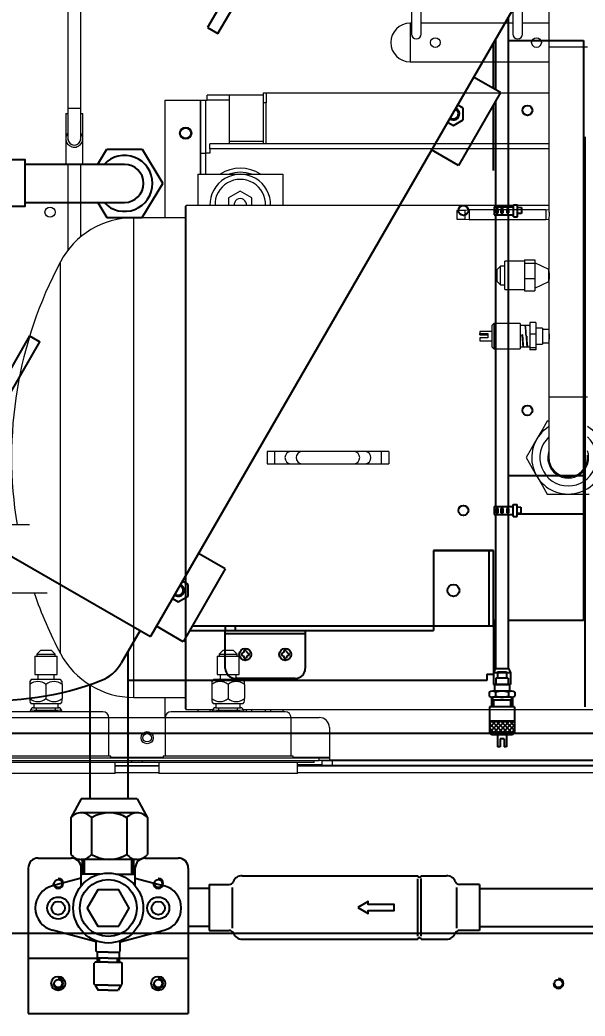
# Model space of a CAD drawing. Header units: millimetres. Extents: x 0 to 31017, y 0 to 21335.
# Drawn here: x 27173.88 to 27202.13, y 3352.43 to 3402.24 of the extents above; entities that cross this region are included whole.
import ezdxf
from ezdxf import colors
from ezdxf.entities.mleader import LeaderData, LeaderLine
from ezdxf.enums import TextEntityAlignment as Align
from ezdxf.math import Vec2, Vec3

# ---------------------------------------------------------------- set-up
doc = ezdxf.new("R2010")
doc.units = ezdxf.units.MM
doc.layers.add('DIM', color=2, linetype='Continuous')
doc.styles.get("Standard").update_dxf_attribs({"font": 'arial.ttf'})

# ---------------------------------------------------------------- blocks, each defined once
blk = doc.blocks.new('3F機組圖灰底')
at = {"layer": 'DIM'}
h = blk.add_hatch(dxfattribs=at)
h.set_pattern_fill('ANSI37', color=8, scale=0.05, angle=-90, style=0)
h.set_pattern_definition([(315, (106774.99137, -45593.9639), (0.1122532, 0.1122532), []), (45, (106774.99137, -45593.9639), (-0.1122532, 0.1122532), [])])
h.paths.add_polyline_path([(106786.206, -45606.156), (106786.206, -45606.726), (106786.836, -45606.726), (106786.836, -45606.156)])
h.paths.add_polyline_path([(106785.576, -45606.156), (106785.576, -45606.726), (106786.206, -45606.726), (106786.206, -45606.156)])
at = {"color": 8, "linetype": 'Continuous', "lineweight": 15}
for p, q in [((106764.507, -45563.57), (106764.507, -45575.51)), ((106765.149, -45575.51), (106765.149, -45563.57)), ((106788.552, -45569.398), (106788.552, -45572.434)), ((106781.686, -45570.279), (106781.686, -45571.796)), ((106782.168, -45571.796), (106782.168, -45570.279)), ((106786.745, -45570.279), (106786.745, -45571.796)), ((106787.227, -45571.796), (106787.227, -45570.279)), ((106781.686, -45571.257), (106781.609, -45571.257)), ((106781.609, -45571.257), (106781.609, -45573.185)), ((106786.745, -45571.257), (106782.168, -45571.257)), ((106788.552, -45571.257), (106787.227, -45571.257)), ((106788.552, -45572.434), (106788.552, -45580.61)), ((106788.552, -45572.434), (106790.48, -45572.434)), ((106781.609, -45573.185), (106788.552, -45573.185)), ((106771.465, -45575.105), (106771.465, -45574.852)), ((106772.568, -45574.852), (106771.465, -45574.852)), ((106774.288, -45574.852), (106772.568, -45574.852)), ((106772.568, -45574.852), (106772.568, -45577.172)), ((106774.288, -45574.731), (106774.41, -45574.731)), ((106774.288, -45575.236), (106774.288, -45574.731)), ((106774.41, -45574.731), (106774.41, -45575.236)), ((106774.41, -45574.731), (106788.552, -45574.731)), ((106769.361, -45580.983), (106769.361, -45575.105)), ((106769.361, -45575.105), (106771.131, -45575.105)), ((106771.131, -45575.105), (106771.152, -45575.105)), ((106771.131, -45578.808), (106771.131, -45575.105)), ((106771.152, -45577.746), (106771.152, -45575.105)), ((106771.152, -45575.105), (106771.405, -45575.105)), ((106771.404, -45577.746), (106771.405, -45575.105)), ((106771.405, -45575.105), (106771.465, -45575.105)), ((106772.568, -45575.105), (106771.465, -45575.105)), ((106774.288, -45577.29), (106774.288, -45575.236)), ((106774.41, -45575.236), (106774.288, -45575.236)), ((106774.41, -45577.29), (106774.41, -45575.236)), ((106764.401, -45575.763), (106764.401, -45577.027)), ((106764.401, -45575.763), (106764.507, -45575.763)), ((106764.507, -45575.51), (106764.507, -45577.027)), ((106764.507, -45575.51), (106765.149, -45575.51)), ((106765.149, -45577.027), (106765.149, -45575.51)), ((106765.149, -45575.763), (106765.254, -45575.763)), ((106765.254, -45577.027), (106765.254, -45575.763)), ((106764.401, -45577.027), (106764.401, -45578.292)), ((106765.254, -45578.292), (106765.254, -45577.027)), ((106788.552, -45577.29), (106771.607, -45577.29)), ((106771.607, -45577.543), (106771.607, -45577.29)), ((106772.568, -45577.172), (106772.568, -45577.29)), ((106774.288, -45577.172), (106772.568, -45577.172)), ((106771.152, -45578.808), (106771.152, -45577.746)), ((106771.152, -45577.746), (106771.404, -45577.746)), ((106771.607, -45577.746), (106771.404, -45577.746)), ((106771.404, -45578.808), (106771.404, -45577.746)), ((106771.607, -45577.543), (106771.607, -45577.746)), ((106788.552, -45577.543), (106771.607, -45577.543)), ((106764.401, -45578.292), (106765.254, -45578.292)), ((106764.507, -45578.292), (106764.507, -45582.604)), ((106765.149, -45581.937), (106765.149, -45578.292)), ((106771, -45578.808), (106771, -45580.376)), ((106771, -45578.808), (106775.249, -45578.808)), ((106775.249, -45578.808), (106775.249, -45580.376)), ((106773.125, -45579.654), (106772.543, -45579.99)), ((106773.706, -45579.99), (106773.125, -45579.654)), ((106788.552, -45580.376), (106770.423, -45580.376)), ((106770.423, -45605.57), (106770.423, -45580.376)), ((106772.543, -45579.99), (106772.543, -45580.376)), ((106773.706, -45580.376), (106773.706, -45579.99)), ((106770.393, -45605.54), (106770.393, -45580.407)), ((106784.356, -45580.617), (106783.951, -45580.617)), ((106783.951, -45580.617), (106783.951, -45581.047)), ((106784.558, -45580.591), (106784.356, -45580.617)), ((106784.356, -45580.617), (106784.356, -45581.047)), ((106788.403, -45580.591), (106784.558, -45580.591)), ((106784.558, -45580.591), (106784.558, -45581.072)), ((106788.552, -45580.61), (106788.403, -45580.591)), ((106788.403, -45580.591), (106788.403, -45581.072)), ((106770.393, -45580.983), (106767.796, -45580.983)), ((106767.796, -45604.963), (106767.796, -45580.983)), ((106783.951, -45581.047), (106784.356, -45581.047)), ((106784.356, -45581.047), (106784.558, -45581.072)), ((106784.558, -45581.072), (106788.403, -45581.072)), ((106788.403, -45581.072), (106788.552, -45581.053)), ((106788.552, -45581.053), (106788.552, -45583.564)), ((106764.133, -45602.763), (106764.133, -45583.183)), ((106787.338, -45583.159), (106786.346, -45583.159)), ((106786.346, -45584.575), (106786.346, -45583.159)), ((106787.338, -45583.093), (106787.844, -45583.093)), ((106787.338, -45583.093), (106787.338, -45583.246)), ((106787.338, -45583.246), (106787.844, -45583.246)), ((106787.338, -45583.246), (106787.338, -45584.02)), ((106787.844, -45583.093), (106787.844, -45583.246)), ((106788.552, -45583.564), (106787.844, -45583.235)), ((106787.844, -45583.246), (106787.844, -45584.02)), ((106786.134, -45583.402), (106785.972, -45583.564)), ((106785.972, -45584.171), (106785.972, -45583.564)), ((106786.346, -45583.402), (106786.134, -45583.402)), ((106786.134, -45584.333), (106786.134, -45583.402)), ((106788.552, -45584.171), (106788.552, -45583.564)), ((106785.972, -45584.171), (106786.134, -45584.333)), ((106786.134, -45584.333), (106786.346, -45584.333)), ((106787.338, -45584.02), (106787.844, -45584.02)), ((106787.338, -45584.02), (106787.338, -45584.641)), ((106787.844, -45584.02), (106787.844, -45584.641)), ((106787.844, -45584.499), (106788.552, -45584.171)), ((106788.552, -45584.171), (106788.552, -45586.572)), ((106786.346, -45584.575), (106787.338, -45584.575)), ((106787.338, -45584.641), (106787.844, -45584.641)), ((106785.8, -45586.265), (106785.699, -45586.366)), ((106785.699, -45586.366), (106785.699, -45586.834)), ((106787.115, -45586.265), (106785.8, -45586.265)), ((106785.8, -45586.265), (106785.8, -45586.821)), ((106787.115, -45586.265), (106787.115, -45586.821)), ((106787.358, -45586.371), (106787.115, -45586.371)), ((106787.56, -45586.371), (106787.388, -45586.371)), ((106787.566, -45586.371), (106787.566, -45586.38)), ((106787.596, -45586.376), (106787.566, -45586.371)), ((106787.905, -45586.218), (106787.601, -45586.218)), ((106787.601, -45586.218), (106787.601, -45586.807)), ((106787.905, -45586.218), (106787.905, -45586.807)), ((106785.699, -45586.675), (106785.092, -45586.675)), ((106785.092, -45586.675), (106785.092, -45586.776)), ((106785.092, -45586.776), (106785.496, -45586.776)), ((106785.092, -45586.795), (106785.092, -45586.776)), ((106785.496, -45586.795), (106785.092, -45586.795)), ((106785.092, -45586.795), (106785.092, -45586.81)), ((106785.092, -45586.81), (106785.496, -45586.81)), ((106785.092, -45586.828), (106785.092, -45586.81)), ((106785.092, -45586.828), (106785.496, -45586.828)), ((106785.496, -45586.776), (106785.496, -45586.977)), ((106785.699, -45586.834), (106785.699, -45587.439)), ((106785.8, -45586.821), (106785.8, -45587.54)), ((106787.115, -45586.821), (106787.115, -45587.54)), ((106787.232, -45586.833), (106787.202, -45586.834)), ((106787.202, -45586.834), (106787.202, -45586.835)), ((106787.232, -45586.833), (106787.232, -45586.833)), ((106787.905, -45586.807), (106787.601, -45586.807)), ((106787.601, -45586.807), (106787.601, -45587.492)), ((106788.238, -45586.501), (106787.905, -45586.501)), ((106787.905, -45586.807), (106787.905, -45587.492)), ((106788.238, -45586.501), (106788.238, -45586.851)), ((106788.552, -45586.572), (106788.238, -45586.572)), ((106788.238, -45586.851), (106788.238, -45587.304)), ((106788.552, -45586.572), (106788.552, -45586.86)), ((106788.552, -45586.86), (106788.552, -45587.233)), ((106785.092, -45586.977), (106785.092, -45587.13)), ((106785.496, -45586.977), (106785.092, -45586.977)), ((106785.092, -45587.13), (106785.699, -45587.13)), ((106787.905, -45587.304), (106788.238, -45587.304)), ((106788.238, -45587.233), (106788.552, -45587.233)), ((106788.552, -45587.233), (106788.552, -45589.938)), ((106785.699, -45587.439), (106785.8, -45587.54)), ((106785.8, -45587.54), (106787.115, -45587.54)), ((106787.115, -45587.434), (106787.256, -45587.434)), ((106787.287, -45587.434), (106787.459, -45587.434)), ((106787.489, -45587.434), (106787.601, -45587.434)), ((106787.905, -45587.492), (106787.601, -45587.492)), ((106787.601, -45587.492), (106787.601, -45587.587)), ((106787.905, -45587.587), (106787.601, -45587.587)), ((106787.905, -45587.492), (106787.905, -45587.587)), ((106788.552, -45589.938), (106788.552, -45592.973)), ((106788.552, -45589.938), (106790.48, -45589.938)), ((106788.552, -45591.151), (106788.464, -45591.151)), ((106774.842, -45592.67), (106774.47, -45592.67)), ((106774.47, -45592.67), (106774.47, -45593.277)), ((106775.631, -45592.67), (106774.842, -45592.67)), ((106774.842, -45592.67), (106774.842, -45593.277)), ((106776.191, -45592.67), (106775.631, -45592.67)), ((106778.82, -45592.67), (106776.191, -45592.67)), ((106779.381, -45592.67), (106778.82, -45592.67)), ((106780.169, -45592.67), (106779.381, -45592.67)), ((106780.541, -45592.67), (106780.169, -45592.67)), ((106780.169, -45592.67), (106780.169, -45593.277)), ((106780.541, -45592.67), (106780.541, -45593.277)), ((106774.47, -45593.277), (106774.842, -45593.277)), ((106774.842, -45593.277), (106775.631, -45593.277)), ((106775.631, -45593.277), (106776.191, -45593.277)), ((106776.191, -45593.277), (106778.82, -45593.277)), ((106778.82, -45593.277), (106779.381, -45593.277)), ((106779.381, -45593.277), (106780.169, -45593.277)), ((106780.169, -45593.277), (106780.541, -45593.277)), ((106788.464, -45594.796), (106790.568, -45594.796)), ((106762.596, -45596.338), (106761.388, -45596.338)), ((106761.388, -45599.727), (106763.476, -45599.727)), ((106763.158, -45602.596), (106762.956, -45602.798)), ((106762.956, -45602.798), (106762.956, -45602.899)), ((106762.956, -45602.798), (106763.411, -45602.798)), ((106763.158, -45602.596), (106763.411, -45602.596)), ((106763.411, -45602.596), (106763.664, -45602.596)), ((106763.411, -45602.798), (106763.867, -45602.798)), ((106763.867, -45602.798), (106763.664, -45602.596)), ((106763.867, -45602.899), (106763.867, -45602.798)), ((106772.265, -45602.596), (106772.062, -45602.798)), ((106772.062, -45602.798), (106772.062, -45602.899)), ((106772.062, -45602.798), (106772.518, -45602.798)), ((106772.265, -45602.596), (106772.518, -45602.596)), ((106772.518, -45602.596), (106772.77, -45602.596)), ((106772.518, -45602.798), (106772.973, -45602.798)), ((106772.973, -45602.798), (106772.77, -45602.596)), ((106772.973, -45602.899), (106772.973, -45602.798)), ((106762.855, -45602.899), (106762.855, -45603.81)), ((106762.855, -45602.899), (106763.411, -45602.899)), ((106763.411, -45602.899), (106763.968, -45602.899)), ((106763.968, -45603.81), (106763.968, -45602.899)), ((106771.961, -45602.899), (106771.961, -45603.81)), ((106771.961, -45602.899), (106772.518, -45602.899)), ((106772.518, -45602.899), (106773.074, -45602.899)), ((106773.074, -45603.81), (106773.074, -45602.899)), ((106762.679, -45604.063), (106762.602, -45604.159)), ((106762.602, -45604.167), (106762.602, -45604.316)), ((106764.144, -45604.063), (106762.679, -45604.063)), ((106762.855, -45603.81), (106763.411, -45603.81)), ((106763.007, -45603.81), (106763.007, -45604.063)), ((106763.411, -45603.81), (106763.968, -45603.81)), ((106763.816, -45604.063), (106763.816, -45603.81)), ((106764.221, -45604.159), (106764.144, -45604.063)), ((106764.221, -45604.316), (106764.221, -45604.167)), ((106771.785, -45604.063), (106771.708, -45604.159)), ((106771.708, -45604.167), (106771.708, -45604.316)), ((106773.25, -45604.063), (106771.785, -45604.063)), ((106771.961, -45603.81), (106772.518, -45603.81)), ((106772.113, -45603.81), (106772.113, -45604.063)), ((106772.518, -45603.81), (106773.074, -45603.81)), ((106772.922, -45604.063), (106772.922, -45603.81)), ((106773.327, -45604.159), (106773.25, -45604.063)), ((106773.327, -45604.316), (106773.327, -45604.167)), ((106762.602, -45604.316), (106762.602, -45605.024)), ((106763.411, -45604.316), (106763.411, -45605.024)), ((106764.221, -45604.316), (106764.221, -45605.024)), ((106771.708, -45604.316), (106771.708, -45605.024)), ((106772.518, -45604.316), (106772.518, -45605.024)), ((106773.327, -45604.316), (106773.327, -45605.024)), ((106762.602, -45605.024), (106762.602, -45605.172)), ((106762.602, -45605.18), (106762.679, -45605.277)), ((106764.144, -45605.277), (106762.679, -45605.277)), ((106762.804, -45605.277), (106762.804, -45605.479)), ((106764.018, -45605.479), (106764.018, -45605.277)), ((106764.144, -45605.277), (106764.221, -45605.18)), ((106764.221, -45605.172), (106764.221, -45605.024)), ((106767.796, -45604.963), (106770.393, -45604.963)), ((106769.361, -45605.965), (106769.361, -45604.963)), ((106771.708, -45605.024), (106771.708, -45605.172)), ((106771.708, -45605.18), (106771.785, -45605.277)), ((106773.25, -45605.277), (106771.785, -45605.277)), ((106771.91, -45605.277), (106771.91, -45605.479)), ((106773.125, -45605.479), (106773.125, -45605.277)), ((106773.25, -45605.277), (106773.327, -45605.18)), ((106773.327, -45605.172), (106773.327, -45605.024)), ((106766.254, -45605.682), (106760.568, -45605.682)), ((106762.629, -45605.682), (106762.637, -45605.614)), ((106762.788, -45605.479), (106762.938, -45605.479)), ((106762.938, -45605.614), (106762.93, -45605.682)), ((106762.938, -45605.479), (106763.884, -45605.479)), ((106762.938, -45605.614), (106762.938, -45605.479)), ((106763.884, -45605.614), (106762.938, -45605.614)), ((106763.884, -45605.479), (106764.035, -45605.479)), ((106763.884, -45605.614), (106763.884, -45605.479)), ((106763.892, -45605.682), (106763.884, -45605.614)), ((106764.186, -45605.614), (106764.194, -45605.682)), ((106775.361, -45605.682), (106769.674, -45605.682)), ((106770.423, -45605.57), (106771.755, -45605.57)), ((106771, -45605.57), (106771, -45605.682)), ((106771.735, -45605.682), (106771.743, -45605.614)), ((106771.894, -45605.479), (106772.045, -45605.479)), ((106772.045, -45605.614), (106772.037, -45605.682)), ((106772.045, -45605.479), (106772.99, -45605.479)), ((106772.045, -45605.614), (106772.045, -45605.479)), ((106772.99, -45605.614), (106772.045, -45605.614)), ((106772.99, -45605.479), (106773.141, -45605.479)), ((106772.99, -45605.614), (106772.99, -45605.479)), ((106772.998, -45605.682), (106772.99, -45605.614)), ((106773.28, -45605.57), (106808.609, -45605.57)), ((106773.292, -45605.614), (106773.3, -45605.682)), ((106773.706, -45605.682), (106773.706, -45605.57)), ((106775.249, -45605.57), (106775.249, -45605.682)), ((106766.558, -45605.985), (106760.265, -45605.985)), ((106766.557, -45605.965), (106769.371, -45605.965)), ((106766.558, -45607.908), (106766.558, -45605.985)), ((106769.371, -45605.985), (106769.371, -45607.908)), ((106775.664, -45605.985), (106769.371, -45605.985)), ((106775.664, -45605.965), (106777.071, -45605.965)), ((106775.664, -45607.908), (106775.664, -45605.985)), ((106777.577, -45606.471), (106777.577, -45607.968)), ((106758.494, -45607.989), (106777.071, -45607.989)), ((106758.494, -45608.11), (106777.071, -45608.11)), ((106767.711, -45608.211), (106759.111, -45608.211)), ((106766.659, -45607.908), (106760.163, -45607.908)), ((106766.659, -45607.989), (106766.659, -45607.908)), ((106769.27, -45607.968), (106766.659, -45607.968)), ((106766.877, -45608.768), (106766.877, -45608.211)), ((106769.052, -45608.221), (106766.877, -45608.221)), ((106767.711, -45608.211), (106767.711, -45608.11)), ((106768.217, -45608.11), (106768.217, -45608.211)), ((106776.818, -45608.211), (106768.217, -45608.211)), ((106769.052, -45608.211), (106769.052, -45608.768)), ((106769.27, -45607.908), (106769.27, -45607.989)), ((106775.765, -45607.908), (106769.27, -45607.908)), ((106775.765, -45607.989), (106775.765, -45607.908)), ((106777.577, -45607.968), (106775.765, -45607.968)), ((106775.983, -45608.768), (106775.983, -45608.211)), ((106776.818, -45608.211), (106776.818, -45608.11)), ((106777.071, -45607.989), (106777.577, -45607.989)), ((106777.071, -45608.11), (106777.071, -45607.989)), ((106777.577, -45608.11), (106777.071, -45608.11)), ((106777.222, -45608.12), (106777.222, -45608.11)), ((106777.222, -45608.353), (106777.222, -45608.12)), ((106777.222, -45608.12), (106777.728, -45608.12)), ((106777.577, -45607.989), (106777.577, -45607.968)), ((106777.577, -45607.989), (106777.577, -45608.11)), ((106796.851, -45608.1), (106777.577, -45608.1)), ((106777.728, -45608.12), (106796.345, -45608.12)), ((106777.728, -45608.353), (106777.728, -45608.12)), ((106766.877, -45608.768), (106759.946, -45608.768)), ((106769.052, -45608.383), (106766.877, -45608.383)), ((106769.052, -45608.403), (106766.877, -45608.403)), ((106769.052, -45608.727), (106766.877, -45608.727)), ((106775.983, -45608.768), (106769.052, -45608.768)), ((106775.983, -45608.322), (106777.222, -45608.322)), ((106902.393, -45608.383), (106775.983, -45608.383)), ((106902.393, -45608.403), (106775.983, -45608.403)), ((106902.393, -45608.727), (106775.983, -45608.727)), ((106777.222, -45608.353), (106777.728, -45608.353)), ((106777.728, -45608.353), (106796.345, -45608.353))]:
    blk.add_line(p, q, dxfattribs=at)
at = {"color": 8}
for points in [[(106699.375, -45554.263), (106939.375, -45554.263), (106939.375, -45616.763), (106699.375, -45616.763)], [(106709.375, -45564.263), (106929.375, -45564.263), (106929.375, -45606.763), (106709.375, -45606.763)]]:
    blk.add_lwpolyline(points, close=True, dxfattribs=at)
at = {"color": 8, "linetype": 'Continuous', "lineweight": 15, "flags": 128}
for points in [[(106788.552, -45581.049), (106788.555, -45581.037), (106788.561, -45581.003), (106788.57, -45580.949), (106788.576, -45580.882), (106788.577, -45580.809), (106788.573, -45580.74), (106788.565, -45580.681), (106788.557, -45580.638), (106788.552, -45580.616), (106788.553, -45580.617)], [(106788.552, -45584.13), (106788.556, -45584.116), (106788.566, -45584.075), (106788.578, -45584.011), (106788.587, -45583.929), (106788.588, -45583.841), (106788.582, -45583.759), (106788.571, -45583.688), (106788.56, -45583.634), (106788.553, -45583.607), (106788.553, -45583.608)], [(106787.388, -45586.367), (106787.373, -45586.364), (106787.358, -45586.361)], [(106787.588, -45586.368), (106787.573, -45586.365), (106787.558, -45586.362)], [(106787.208, -45586.944), (106787.207, -45586.916), (106787.202, -45586.835)], [(106788.552, -45587.145), (106788.555, -45587.132), (106788.564, -45587.094), (106788.574, -45587.035), (106788.581, -45586.959), (106788.583, -45586.878), (106788.578, -45586.802), (106788.568, -45586.736), (106788.559, -45586.687), (106788.553, -45586.662), (106788.553, -45586.663)], [(106787.236, -45586.902), (106787.238, -45586.928), (106787.239, -45586.951)], [(106787.257, -45587.444), (106787.272, -45587.441), (106787.287, -45587.438)], [(106787.459, -45587.444), (106787.474, -45587.441), (106787.489, -45587.438)], [(106788.464, -45591.151), (106788.244, -45591.531), (106788.003, -45591.948), (106787.835, -45592.24), (106787.664, -45592.536), (106787.411, -45592.973)], [(106787.411, -45592.973), (106787.631, -45593.353), (106787.871, -45593.77), (106788.04, -45594.062), (106788.211, -45594.358), (106788.464, -45594.796)]]:
    blk.add_lwpolyline(points, dxfattribs=at)
at = {"color": 8, "linetype": 'Continuous', "lineweight": 15}
for centre, radius in [((106782.871, -45572.221), 0.243), ((106787.93, -45572.221), 0.243), ((106770.393, -45576.754), 0.304), ((106770.393, -45576.754), 0.253), ((106763.614, -45580.7), 0.253), ((106768.47, -45606.977), 0.304), ((106768.47, -45606.977), 0.212)]:
    blk.add_circle(centre, radius, dxfattribs=at)
for centre, radius, start, end in [((106781.609, -45572.221), 0.964, 90, 270), ((106781.927, -45571.796), 0.241, 180, 0), ((106786.986, -45571.796), 0.241, 180, 0), ((106764.828, -45577.027), 0.426, 180, 41.1262), ((106764.828, -45577.027), 0.426, 138.8738, 180), ((106764.828, -45577.027), 0.325, 170.9525, 9.0475), ((106764.828, -45577.027), 0.321, 180, 0), ((106773.125, -45580.326), 1.518, 358.0898, 181.9102), ((106773.125, -45580.326), 1.821, 56.4427, 123.5573), ((106773.125, -45580.326), 1.619, 69.6359, 110.1055), ((106773.125, -45580.326), 1.265, 357.7076, 182.2924), ((106770.423, -45580.407), 0.0304, 90, 180), ((106773.125, -45580.326), 0.304, 350.4059, 189.5941), ((106767.796, -45585.132), 4.148, 90, 151.9854), ((106782.534, -45592.973), 20.843, 151.9854, 189.2886), ((106784.438, -45586.919), 2.971, 0.3102, 10.5993), ((106787.608, -45587.305), 0.346, 177.328, 201.7782), ((106790.686, -45586.86), 3.247, 180.7262, 190.158), ((106789.516, -45592.973), 1.823, 121.9227, 270), ((106789.516, -45592.973), 1.823, 270, 58.0773), ((106789.516, -45592.973), 1.417, 132.8716, 270), ((106789.516, -45592.973), 1.417, 270, 47.1284), ((106775.664, -45592.973), 0.305, 96.2341, 263.7659), ((106776.224, -45592.973), 0.305, 96.2337, 263.7663), ((106778.787, -45592.973), 0.305, 276.2337, 83.7663), ((106779.348, -45592.973), 0.305, 276.2344, 83.7656), ((106789.516, -45592.973), 1.022, 160.5736, 19.4264), ((106789.516, -45592.973), 0.971, 172.8334, 7.1666), ((106789.516, -45592.973), 0.964, 180, 0), ((106782.534, -45592.973), 20.843, 198.9068, 208.0146), ((106767.796, -45600.815), 4.148, 208.0146, 270), ((106763.007, -45604.806), 0.636, 50.4553, 129.5447), ((106763.816, -45604.806), 0.636, 50.4555, 129.5445), ((106772.113, -45604.806), 0.636, 50.4555, 129.5445), ((106772.922, -45604.806), 0.636, 50.4551, 129.5449), ((106763.007, -45604.534), 0.636, 230.4551, 309.5449), ((106763.816, -45604.534), 0.636, 230.4556, 309.5444), ((106772.113, -45604.534), 0.636, 230.4556, 309.5444), ((106772.922, -45604.534), 0.636, 230.4554, 309.5446), ((106762.788, -45605.631), 0.152, 90, 173.3818), ((106764.035, -45605.631), 0.152, 6.6182, 90), ((106766.254, -45605.985), 0.304, 0, 90), ((106769.674, -45605.985), 0.304, 90, 180), ((106770.423, -45605.54), 0.0304, 180, 270), ((106773.125, -45605.621), 1.518, 178.0898, 182.2924), ((106771.894, -45605.631), 0.152, 90, 173.3818), ((106773.141, -45605.631), 0.152, 6.6182, 90), ((106773.125, -45605.621), 0.304, 348.463, 9.5941), ((106773.125, -45605.621), 1.265, 357.2487, 2.2924), ((106773.125, -45605.621), 1.518, 357.7076, 1.9102), ((106775.361, -45605.985), 0.304, 0, 90), ((106777.071, -45606.471), 0.506, 0, 90)]:
    blk.add_arc(centre, radius, start, end, dxfattribs=at)
for centre, major_axis, ratio, start_param, end_param in [((106787.581, -45586.903), (8.761, 0.098), 0.059598, 1.568345, 1.571803), ((106762.94, -45605.631), (0.304, -0.017), 0.057055, 1.580759, 3.138272), ((106763.882, -45605.631), (0.304, 0.017), 0.057055, 0.003321, 1.560834), ((106772.047, -45605.631), (0.304, -0.017), 0.057055, 1.580759, 3.138272), ((106772.988, -45605.631), (0.304, 0.017), 0.057055, 0.003321, 1.560834)]:
    blk.add_ellipse(centre, major_axis=major_axis, ratio=ratio, start_param=start_param, end_param=end_param, dxfattribs=at)
for points, knots in [([(106787.352, -45586.375), (106787.353, -45586.37), (106787.357, -45586.354), (106787.364, -45586.367), (106787.373, -45586.412), (106787.381, -45586.493), (106787.39, -45586.603), (106787.398, -45586.733), (106787.407, -45586.876), (106787.415, -45587.02), (106787.424, -45587.156), (106787.432, -45587.274), (106787.441, -45587.367), (106787.45, -45587.424), (106787.455, -45587.449), (106787.459, -45587.442), (106787.459, -45587.441)], [0, 0, 0, 0, 0.035065, 0.114577, 0.194827, 0.273273, 0.352862, 0.433086, 0.511485, 0.591148, 0.67134, 0.749702, 0.829436, 0.909592, 0.987923, 1, 1, 1, 1]), ([(106787.202, -45586.834), (106787.205, -45586.881), (106787.21, -45586.977), (106787.219, -45587.117), (106787.227, -45587.242), (106787.236, -45587.343), (106787.245, -45587.411), (106787.251, -45587.445), (106787.256, -45587.44), (106787.257, -45587.439)], [0, 0, 0, 0, 0.154242, 0.311144, 0.465195, 0.61963, 0.776525, 0.930399, 1, 1, 1, 1]), ([(106787.232, -45586.833), (106787.235, -45586.88), (106787.24, -45586.975), (106787.249, -45587.113), (106787.258, -45587.237), (106787.266, -45587.337), (106787.275, -45587.405), (106787.282, -45587.439), (106787.286, -45587.435), (106787.287, -45587.433)], [0, 0, 0, 0, 0.154012, 0.310682, 0.464503, 0.618709, 0.775371, 0.929014, 1, 1, 1, 1]), ([(106787.439, -45586.902), (106787.441, -45586.94), (106787.446, -45587.026), (106787.454, -45587.152), (106787.462, -45587.269), (106787.471, -45587.361), (106787.48, -45587.419), (106787.486, -45587.443), (106787.49, -45587.435), (106787.491, -45587.434)], [0, 0, 0, 0, 0.132112, 0.297759, 0.459623, 0.624324, 0.789898, 0.951702, 1, 1, 1, 1])]:
    blk.add_open_spline(points, degree=3, knots=knots, dxfattribs=at)
for points in [[(106787.388, -45586.371), (106787.39, -45586.373)], [(106787.558, -45586.369), (106787.566, -45586.371)], [(106787.588, -45586.375), (106787.594, -45586.376)]]:
    blk.add_open_spline(points, degree=1, dxfattribs=at)
at = {"layer": 'DIM', "color": 8}
for p, q in [((106773.385, -45568.189), (106771.49, -45571.471)), ((106772.01, -45571.771), (106774.078, -45568.189)), ((106787.532, -45569.186), (106768.632, -45601.922)), ((106786.524, -45580.427), (106786.524, -45570.933)), ((106771.49, -45571.471), (106772.01, -45571.771)), ((106785.775, -45574.522), (106785.775, -45572.23)), ((106785.889, -45572.032), (106785.889, -45574.588)), ((106786.524, -45572.113), (106790.275, -45572.113)), ((106790.275, -45572.113), (106790.275, -45601.113)), ((106786.125, -45574.724), (106784.782, -45573.949)), ((106786.125, -45574.724), (106784.025, -45578.361)), ((106784.273, -45575.505), (106783.981, -45575.336)), ((106785.775, -45578.613), (106785.775, -45575.33)), ((106785.889, -45575.132), (106785.889, -45580.427)), ((106784.273, -45576.08), (106784.273, -45575.505)), ((106783.483, -45576.199), (106783.776, -45576.368)), ((106783.776, -45576.368), (106784.273, -45576.08)), ((106790.359, -45605.427), (106790.359, -45576.927)), ((106766, -45578.31), (106766.458, -45577.558)), ((106766.458, -45577.558), (106768.219, -45577.558)), ((106768.219, -45577.558), (106769.256, -45579.263)), ((106784.025, -45578.361), (106782.682, -45577.586)), ((106762.35, -45578.31), (106767.338, -45578.31)), ((106768.219, -45580.967), (106769.256, -45579.263)), ((106762.35, -45580.215), (106764.038, -45580.215)), ((106764.038, -45580.215), (106767.338, -45580.215)), ((106766, -45580.215), (106766.458, -45580.967)), ((106786.789, -45580.327), (106786.989, -45580.327)), ((106786.789, -45580.927), (106786.789, -45580.327)), ((106786.989, -45580.927), (106786.989, -45580.327)), ((106785.817, -45580.427), (106786.789, -45580.427)), ((106785.817, -45580.427), (106785.817, -45580.827)), ((106785.817, -45580.827), (106786.789, -45580.827)), ((106785.889, -45580.827), (106785.889, -45595.113)), ((106786.013, -45580.533), (106785.901, -45580.533)), ((106785.904, -45580.533), (106785.904, -45580.742)), ((106785.904, -45580.742), (106786.013, -45580.742)), ((106786.013, -45580.742), (106786.013, -45580.533)), ((106786.258, -45580.533), (106786.145, -45580.533)), ((106786.148, -45580.533), (106786.148, -45580.742)), ((106786.148, -45580.742), (106786.258, -45580.742)), ((106786.258, -45580.742), (106786.258, -45580.533)), ((106786.554, -45580.533), (106786.441, -45580.533)), ((106786.445, -45580.533), (106786.445, -45580.742)), ((106786.445, -45580.742), (106786.554, -45580.742)), ((106786.524, -45595.413), (106786.524, -45580.827)), ((106786.554, -45580.742), (106786.554, -45580.533)), ((106786.989, -45580.455), (106787.179, -45580.468)), ((106787.179, -45580.776), (106786.996, -45580.776)), ((106787.179, -45580.468), (106787.179, -45580.776)), ((106766.458, -45580.967), (106768.219, -45580.967)), ((106785.889, -45581.113), (106785.889, -45595.113)), ((106786.524, -45595.113), (106786.524, -45581.113)), ((106786.789, -45580.927), (106786.989, -45580.927)), ((106785.889, -45586.113), (106785.889, -45595.413)), ((106785.889, -45586.113), (106785.889, -45595.113)), ((106786.524, -45595.113), (106786.524, -45586.113)), ((106786.524, -45595.113), (106786.524, -45586.113)), ((106762.59, -45586.886), (106759.59, -45592.082)), ((106760.11, -45592.382), (106763.11, -45587.186)), ((106762.59, -45586.886), (106763.11, -45587.186)), ((106749.656, -45590.965), (106768.632, -45601.922)), ((106790.359, -45593.889), (106786.524, -45593.889)), ((106786.757, -45595.313), (106786.957, -45595.313)), ((106786.757, -45595.913), (106786.757, -45595.313)), ((106786.957, -45595.913), (106786.957, -45595.313)), ((106785.817, -45595.413), (106785.817, -45595.813)), ((106785.817, -45595.413), (106786.757, -45595.413)), ((106785.817, -45595.813), (106786.757, -45595.813)), ((106785.889, -45595.813), (106785.889, -45603.516)), ((106786.013, -45595.519), (106785.901, -45595.519)), ((106785.904, -45595.519), (106785.904, -45595.728)), ((106785.904, -45595.728), (106786.013, -45595.728)), ((106786.013, -45595.728), (106786.013, -45595.519)), ((106786.258, -45595.519), (106786.145, -45595.519)), ((106786.148, -45595.519), (106786.148, -45595.728)), ((106786.148, -45595.728), (106786.258, -45595.728)), ((106786.258, -45595.728), (106786.258, -45595.519)), ((106786.554, -45595.519), (106786.441, -45595.519)), ((106786.445, -45595.519), (106786.445, -45595.728)), ((106786.445, -45595.728), (106786.554, -45595.728)), ((106786.524, -45603.516), (106786.524, -45595.813)), ((106786.554, -45595.728), (106786.554, -45595.519)), ((106786.957, -45595.441), (106787.147, -45595.454)), ((106790.359, -45595.794), (106786.957, -45595.794)), ((106787.147, -45595.762), (106786.964, -45595.762)), ((106787.147, -45595.454), (106787.147, -45595.762)), ((106786.757, -45595.913), (106786.957, -45595.913)), ((106772.375, -45598.54), (106771.032, -45597.765)), ((106782.775, -45597.613), (106785.775, -45597.613)), ((106785.775, -45597.613), (106782.775, -45597.613)), ((106782.775, -45597.613), (106782.775, -45601.613)), ((106785.545, -45597.613), (106785.545, -45601.383)), ((106785.775, -45601.113), (106785.775, -45597.613)), ((106785.775, -45601.383), (106785.775, -45597.613)), ((106772.375, -45598.54), (106770.275, -45602.177)), ((106770.523, -45599.321), (106770.231, -45599.152)), ((106770.523, -45599.896), (106770.523, -45599.321)), ((106769.733, -45600.015), (106770.026, -45600.183)), ((106770.026, -45600.183), (106770.523, -45599.896)), ((106785.775, -45601.113), (106785.775, -45603.793)), ((106785.889, -45601.113), (106785.775, -45601.113)), ((106790.275, -45601.113), (106786.524, -45601.113)), ((106768.113, -45601.622), (106767.168, -45603.258)), ((106770.275, -45602.177), (106768.932, -45601.402)), ((106770.6, -45601.613), (106772.375, -45601.613)), ((106770.733, -45601.383), (106785.775, -45601.383)), ((106772.375, -45601.383), (106772.375, -45601.613)), ((106772.375, -45603.513), (106772.375, -45601.613)), ((106772.375, -45601.613), (106776.375, -45601.613)), ((106772.375, -45601.613), (106782.775, -45601.613)), ((106772.375, -45601.773), (106776.375, -45601.773)), ((106772.875, -45601.383), (106772.875, -45601.613)), ((106776.375, -45601.613), (106776.375, -45603.513)), ((106767.527, -45610.029), (106767.527, -45602.635)), ((106785.775, -45602.613), (106785.775, -45602.613)), ((106785.455, -45603.793), (106785.455, -45604.113)), ((106785.455, -45603.793), (106785.775, -45603.793)), ((106785.889, -45603.516), (106785.781, -45603.716)), ((106785.781, -45603.716), (106786.631, -45603.716)), ((106785.781, -45603.716), (106785.781, -45604.316)), ((106785.889, -45603.516), (106786.524, -45603.516)), ((106785.976, -45603.696), (106785.976, -45604.006)), ((106786.436, -45603.696), (106785.976, -45603.696)), ((106786.436, -45603.696), (106786.436, -45604.006)), ((106786.524, -45603.516), (106786.631, -45603.716)), ((106786.631, -45603.716), (106786.631, -45604.316)), ((106785.455, -45604.113), (106767.527, -45604.113)), ((106775.875, -45604.013), (106772.875, -45604.013)), ((106785.906, -45604.006), (106785.906, -45604.316)), ((106786.506, -45604.006), (106785.906, -45604.006)), ((106786.506, -45604.006), (106786.506, -45604.316)), ((106765.622, -45610.029), (106765.622, -45604.318)), ((106785.571, -45604.696), (106785.571, -45604.896)), ((106786.683, -45604.646), (106785.73, -45604.646)), ((106785.781, -45604.316), (106786.631, -45604.316)), ((106785.826, -45604.316), (106785.826, -45604.646)), ((106786.586, -45604.316), (106785.826, -45604.316)), ((106785.889, -45604.696), (106785.889, -45604.896)), ((106786.524, -45604.696), (106786.524, -45604.896)), ((106786.586, -45604.316), (106786.586, -45604.646)), ((106786.841, -45604.696), (106786.841, -45604.896)), ((106785.781, -45605.097), (106785.681, -45604.942)), ((106785.681, -45604.942), (106785.681, -45605.426)), ((106786.683, -45604.946), (106785.73, -45604.946)), ((106786.631, -45605.097), (106785.781, -45605.097)), ((106785.781, -45605.097), (106785.781, -45605.426)), ((106786.631, -45605.097), (106786.731, -45604.942)), ((106786.631, -45605.097), (106786.631, -45605.426)), ((106786.731, -45604.942), (106786.731, -45605.426)), ((106785.576, -45605.426), (106785.576, -45606.726)), ((106786.836, -45605.426), (106785.576, -45605.426)), ((106786.836, -45605.426), (106786.836, -45606.726)), ((106786.836, -45606.156), (106785.576, -45606.156)), ((106785.676, -45606.826), (106785.576, -45606.726)), ((106786.836, -45606.726), (106785.576, -45606.726)), ((106786.836, -45606.726), (106786.736, -45606.826)), ((106786.736, -45606.826), (106785.676, -45606.826)), ((106785.981, -45606.826), (106785.981, -45607.426)), ((106786.106, -45607.026), (106786.106, -45607.426)), ((106786.306, -45607.026), (106786.106, -45607.026)), ((106786.306, -45607.026), (106786.306, -45607.426)), ((106786.431, -45606.826), (106786.431, -45607.426)), ((106786.106, -45607.426), (106785.981, -45607.426)), ((106786.431, -45607.426), (106786.306, -45607.426)), ((106765.176, -45610.029), (106764.657, -45610.98)), ((106767.974, -45610.029), (106765.176, -45610.029)), ((106767.974, -45610.029), (106768.493, -45610.98)), ((106767.974, -45610.731), (106765.176, -45610.731)), ((106764.657, -45610.98), (106764.657, -45612.814)), ((106765.694, -45610.98), (106765.694, -45612.814)), ((106767.455, -45610.98), (106767.455, -45612.814)), ((106768.493, -45610.98), (106768.493, -45612.814)), ((106763.025, -45612.993), (106764.675, -45612.993)), ((106767.974, -45613.063), (106765.176, -45613.063)), ((106765.245, -45613.793), (106765.245, -45613.063)), ((106765.345, -45613.793), (106765.345, -45613.063)), ((106767.705, -45613.793), (106767.705, -45613.063)), ((106767.805, -45613.793), (106767.805, -45613.063)), ((106768.375, -45612.993), (106770.025, -45612.993)), ((106762.525, -45613.493), (106762.525, -45620.763)), ((106765.175, -45613.999), (106765.175, -45613.493)), ((106767.875, -45613.999), (106767.875, -45613.493)), ((106770.525, -45613.493), (106770.525, -45620.763)), ((106765.175, -45613.999), (106763.731, -45614.381)), ((106765.225, -45613.793), (106765.175, -45613.843)), ((106765.175, -45614.379), (106765.175, -45613.843)), ((106766.11, -45613.793), (106765.225, -45613.793)), ((106766.94, -45613.793), (106767.825, -45613.793)), ((106767.825, -45613.793), (106767.875, -45613.843)), ((106767.875, -45614.379), (106767.875, -45613.843)), ((106767.875, -45613.999), (106769.319, -45614.381)), ((106773.223, -45613.875), (106781.992, -45613.875)), ((106781.99, -45614.032), (106781.99, -45616.896)), ((106782.149, -45614.022), (106782.149, -45616.907)), ((106782.158, -45613.875), (106783.427, -45613.875)), ((106771.575, -45614.51), (106770.525, -45614.51)), ((106771.575, -45614.31), (106771.575, -45616.615)), ((106771.575, -45614.31), (106772.575, -45614.31)), ((106772.711, -45614.458), (106772.711, -45616.494)), ((106783.939, -45614.458), (106783.939, -45616.494)), ((106785.075, -45614.31), (106784.075, -45614.31)), ((106785.075, -45614.31), (106785.075, -45616.615)), ((106785.075, -45614.51), (106793.375, -45614.51)), ((106765.925, -45617.184), (106763.731, -45616.604)), ((106767.125, -45617.184), (106769.319, -45616.604)), ((106771.575, -45616.415), (106770.525, -45616.415)), ((106771.575, -45616.615), (106772.575, -45616.615)), ((106785.075, -45616.615), (106784.075, -45616.615)), ((106785.075, -45616.415), (106793.375, -45616.415)), ((106765.925, -45617.643), (106765.925, -45617.136)), ((106767.125, -45617.643), (106767.125, -45617.136)), ((106773.223, -45617.05), (106781.992, -45617.05)), ((106782.158, -45617.05), (106783.427, -45617.05)), ((106765.975, -45617.693), (106765.925, -45617.643)), ((106765.975, -45617.693), (106765.975, -45618.193)), ((106766.525, -45617.693), (106765.975, -45617.693)), ((106766.525, -45617.693), (106767.075, -45617.693)), ((106767.075, -45617.693), (106767.125, -45617.643)), ((106767.075, -45617.693), (106767.075, -45618.193)), ((106762.525, -45617.993), (106766.025, -45617.993)), ((106765.875, -45618.193), (106765.825, -45618.243)), ((106765.825, -45619.299), (106765.825, -45618.243)), ((106766.525, -45618.193), (106765.875, -45618.193)), ((106766.525, -45617.993), (106765.975, -45617.993)), ((106766.075, -45617.993), (106766.075, -45618.193)), ((106766.525, -45617.993), (106767.075, -45617.993)), ((106766.525, -45618.193), (106767.175, -45618.193)), ((106766.975, -45617.993), (106766.975, -45618.193)), ((106767.125, -45617.993), (106770.525, -45617.993)), ((106767.175, -45618.193), (106767.225, -45618.243)), ((106767.225, -45619.299), (106767.225, -45618.243)), ((106765.875, -45619.349), (106765.825, -45619.299)), ((106766.525, -45619.349), (106765.875, -45619.349)), ((106765.875, -45619.349), (106766.022, -45619.599)), ((106766.525, -45619.599), (106766.022, -45619.599)), ((106766.525, -45619.349), (106767.175, -45619.349)), ((106766.525, -45619.599), (106767.028, -45619.599)), ((106767.175, -45619.349), (106767.028, -45619.599)), ((106767.175, -45619.349), (106767.225, -45619.299)), ((106762.525, -45620.763), (106770.525, -45620.763))]:
    blk.add_line(p, q, dxfattribs=at)
blk.add_lwpolyline([(106761.161, -45578.062), (106762.35, -45578.062), (106762.35, -45580.422), (106761.161, -45580.422)], dxfattribs=at)
blk.add_lwpolyline([(106767.05, -45616.402), (106767.575, -45615.493), (106767.05, -45614.583), (106766, -45614.583), (106765.475, -45615.493), (106766, -45616.402)], close=True, dxfattribs=at)
at = {"layer": 'DIM', "color": 8, "flags": 128}
blk.add_lwpolyline([(106778.996, -45615.463), (106779.516, -45615.763), (106779.516, -45615.613), (106780.816, -45615.613), (106780.816, -45615.313), (106779.516, -45615.313), (106779.516, -45615.163)], close=True, dxfattribs=at)
at = {"layer": 'DIM', "color": 8}
for centre, radius in [((106787.475, -45575.613), 0.25), ((106784.275, -45580.613), 0.25), ((106787.475, -45590.613), 0.25), ((106784.275, -45595.613), 0.25), ((106783.775, -45599.613), 0.3), ((106773.375, -45602.813), 0.3), ((106775.375, -45602.813), 0.3), ((106766.525, -45615.493), 1.75), ((106764.025, -45614.263), 0.2), ((106766.525, -45615.493), 1.425), ((106769.025, -45614.263), 0.2), ((106764.025, -45615.493), 0.55), ((106764.025, -45615.493), 0.332), ((106769.025, -45615.493), 0.55), ((106769.025, -45615.493), 0.332), ((106764.025, -45619.263), 0.35), ((106764.025, -45619.263), 0.2), ((106764.025, -45619.263), 0.2), ((106769.025, -45619.263), 0.35), ((106769.025, -45619.263), 0.2), ((106769.025, -45619.263), 0.2), ((106789.025, -45619.263), 0.2), ((106789.025, -45619.263), 0.2)]:
    blk.add_circle(centre, radius, dxfattribs=at)
for centre, radius, start, end in [((106783.776, -45575.793), 0.3, 230.406, 69.594), ((106783.776, -45575.793), 0.25, 228.463, 71.537), ((106767.338, -45579.263), 1.399, 222.899, 137.101), ((106767.338, -45579.263), 0.952, 270, 90), ((106760.877, -45590.453), 14.654, 188.887, 291.113), ((106770.026, -45599.608), 0.3, 230.406, 69.594), ((106770.026, -45599.608), 0.25, 228.463, 71.537), ((106773.375, -45602.813), 0.194, 165.0575, 194.9425), ((106773.188, -45602.625), 0.137, 270, 0), ((106773.375, -45602.813), 0.194, 75.0575, 104.9425), ((106773.562, -45602.625), 0.137, 180, 270), ((106773.375, -45602.813), 0.194, 345.0575, 14.9425), ((106775.375, -45602.813), 0.194, 165.0575, 194.9425), ((106775.188, -45602.625), 0.137, 270, 0), ((106775.375, -45602.813), 0.194, 75.0575, 104.9425), ((106775.562, -45602.625), 0.137, 180, 270), ((106775.375, -45602.813), 0.194, 345.0575, 14.9425), ((106765.436, -45602.258), 2, 291.113, 330), ((106773.188, -45603), 0.137, 0, 90), ((106773.375, -45602.813), 0.194, 255.0575, 284.9425), ((106773.562, -45603), 0.137, 90, 180), ((106775.188, -45603), 0.137, 0, 90), ((106775.375, -45602.813), 0.194, 255.0575, 284.9425), ((106775.562, -45603), 0.137, 90, 180), ((106772.875, -45603.513), 0.5, 180, 270), ((106775.875, -45603.513), 0.5, 270, 0), ((106785.73, -45604.923), 0.277, 55.0397, 124.9603), ((106786.206, -45605.68), 1.033, 72.1034, 107.8966), ((106786.683, -45604.923), 0.277, 55.0397, 124.9603), ((106785.73, -45604.669), 0.277, 235.0397, 304.9603), ((106786.206, -45603.913), 1.033, 252.1034, 287.8966), ((106786.683, -45604.669), 0.277, 235.0397, 304.9603), ((106765.176, -45611.398), 0.666, 38.8662, 141.1338), ((106766.575, -45612.417), 1.685, 58.509, 121.491), ((106767.974, -45611.398), 0.666, 38.8662, 141.1338), ((106763.025, -45613.493), 0.5, 90, 180), ((106765.176, -45612.396), 0.666, 218.8662, 321.1338), ((106764.675, -45613.493), 0.5, 0, 90), ((106766.575, -45611.377), 1.685, 238.509, 301.491), ((106767.974, -45612.396), 0.666, 218.8662, 321.1338), ((106768.375, -45613.493), 0.5, 90, 180), ((106770.025, -45613.493), 0.5, 0, 90), ((106764.025, -45614.263), 0.25, 180, 90), ((106769.025, -45614.263), 0.25, 180, 90), ((106772.575, -45614.11), 0.2, 270, 337.7548), ((106773.223, -45614.375), 0.5, 90, 157.7548), ((106782.075, -45613.875), 0.0827, 180, 0), ((106783.427, -45614.375), 0.5, 22.2452, 90), ((106784.075, -45614.11), 0.2, 202.2452, 270), ((106764.025, -45615.493), 1.15, 104.8002, 255.1998), ((106769.025, -45615.493), 1.15, 284.8002, 75.1998), ((106772.575, -45616.815), 0.2, 22.2452, 90), ((106773.223, -45616.55), 0.5, 202.2452, 270), ((106783.427, -45616.55), 0.5, 270, 337.7548), ((106784.075, -45616.815), 0.2, 90, 157.7548), ((106782.075, -45617.05), 0.0827, 0, 180), ((106764.025, -45619.263), 0.25, 180, 90), ((106764.025, -45619.263), 0.25, 180, 90), ((106769.025, -45619.263), 0.25, 180, 90), ((106769.025, -45619.263), 0.25, 180, 90), ((106789.025, -45619.263), 0.25, 180, 90), ((106789.025, -45619.263), 0.25, 180, 90)]:
    blk.add_arc(centre, radius, start, end, dxfattribs=at)
blk = doc.blocks.new('_DetailCallout')
at = {"color": 0, "linetype": 'ByBlock', "lineweight": -2, "transparency": 16777216}
blk.add_line((8, 0), (-8, 0), dxfattribs=at)
blk.add_circle((0, 0), 8, dxfattribs=at)
at = {"color": 0, "transparency": 16777216}
for tag, p in [('視圖號碼', (0, 1)), ('圖紙號碼', (0, -6))]:
    blk.add_attdef(tag, text='', height=3, dxfattribs=at).set_placement(p, align=Align.CENTER)

msp = doc.modelspace()

# ---------------------------------------------------------------- block references
at = {"color": 30}
msp.add_blockref('3F機組圖灰底', (-79588.225, 48973.327), dxfattribs=at)

# ---------------------------------------------------------------- leaders
at = {"color": 54}
ml = msp.add_multileader_block('Standard', dxfattribs=at)
ml.set_content('_DetailCallout', color=54, scale=15)
ml.set_attribute('視圖號碼', '冷藏庫', width=0)
ml.set_attribute('圖紙號碼', 'A機', width=0)
ml.set_leader_properties()
ml.build(insert=Vec2(0, 0))
ml.multileader.update_dxf_attribs({"leader_type": 0})
ctx = ml.context
ctx.base_point, ctx.plane_origin = Vec3(29838.443, 5795.864), Vec3(29958.443, 5795.864)
notes = []
notes.append((ctx, [(0, (0, 0, 0), (0, 0), (1, 0), 1, [])]))
ctx.block.insert = Vec3(29958.443, 5795.864)
at = {"color": 230}
ml = msp.add_multileader_block('Standard', dxfattribs=at)
ml.set_content('_DetailCallout', color=230, scale=15)
ml.set_attribute('視圖號碼', '冷藏庫', width=0)
ml.set_attribute('圖紙號碼', 'A機', width=0)
ml.set_leader_properties()
ml.build(insert=Vec2(0, 0))
ml.multileader.update_dxf_attribs({"leader_type": 0})
ctx = ml.context
ctx.base_point, ctx.plane_origin = Vec3(29234.446, 5540.763), Vec3(29354.446, 5540.763)
notes.append((ctx, [(0, (0, 0, 0), (0, 0), (1, 0), 1, [])]))
ctx.block.insert = Vec3(29354.446, 5540.763)
at = {"color": 30}
ml = msp.add_multileader_block('Standard', dxfattribs=at)
ml.set_content('_DetailCallout', color=30, scale=15)
ml.set_attribute('視圖號碼', '冷藏庫', width=0)
ml.set_attribute('圖紙號碼', 'A', width=0)
ml.set_leader_properties()
ml.build(insert=Vec2(0, 0))
ml.multileader.update_dxf_attribs({"leader_type": 0})
ctx = ml.context
ctx.base_point, ctx.plane_origin = Vec3(29710.714, 5353.362), Vec3(29830.714, 5353.362)
notes.append((ctx, [(0, (0, 0, 0), (0, 0), (1, 0), 1, [])]))
ctx.block.insert = Vec3(29830.714, 5353.362)
ml = msp.add_multileader_block('Standard', dxfattribs=at)
ml.set_content('_DetailCallout', color=30, scale=15)
ml.set_attribute('視圖號碼', '急速庫', width=0)
ml.set_attribute('圖紙號碼', 'B', width=0)
ml.set_leader_properties()
ml.build(insert=Vec2(0, 0))
ml.multileader.update_dxf_attribs({"leader_type": 0})
ctx = ml.context
ctx.base_point, ctx.plane_origin = Vec3(27687.375, 4294.553), Vec3(27807.375, 4294.553)
notes.append((ctx, [(0, (0, 0, 0), (0, 0), (1, 0), 1, [])]))
ctx.block.insert = Vec3(27807.375, 4294.553)
ml = msp.add_multileader_block('Standard', dxfattribs=at)
ml.set_content('_DetailCallout', color=30, scale=15)
ml.set_attribute('視圖號碼', '急速庫', width=0)
ml.set_attribute('圖紙號碼', 'A-2', width=0)
ml.set_leader_properties()
ml.build(insert=Vec2(0, 0))
ml.multileader.update_dxf_attribs({"leader_type": 0})
ctx = ml.context
ctx.base_point, ctx.plane_origin = Vec3(28019.574, 4294.553), Vec3(28139.574, 4294.553)
notes.append((ctx, [(0, (0, 0, 0), (0, 0), (1, 0), 1, [])]))
ctx.block.insert = Vec3(28139.574, 4294.553)
ml = msp.add_multileader_block('Standard', dxfattribs=at)
ml.set_content('_DetailCallout', color=30, scale=15)
ml.set_attribute('視圖號碼', '急速庫', width=0)
ml.set_attribute('圖紙號碼', 'A-1', width=0)
ml.set_leader_properties()
ml.build(insert=Vec2(0, 0))
ml.multileader.update_dxf_attribs({"leader_type": 0})
ctx = ml.context
ctx.base_point, ctx.plane_origin = Vec3(28356.633, 4294.553), Vec3(28476.633, 4294.553)
notes.append((ctx, [(0, (0, 0, 0), (0, 0), (1, 0), 1, [])]))
ctx.block.insert = Vec3(28476.633, 4294.553)
at = {"color": 230}
ml = msp.add_multileader_block('Standard', dxfattribs=at)
ml.set_content('_DetailCallout', color=230, scale=15)
ml.set_attribute('視圖號碼', '急速庫', width=0)
ml.set_attribute('圖紙號碼', 'B機', width=0)
ml.set_leader_properties()
ml.build(insert=Vec2(0, 0))
ml.multileader.update_dxf_attribs({"leader_type": 0})
ctx = ml.context
ctx.base_point, ctx.plane_origin = Vec3(27021.054, 4196.215), Vec3(27141.054, 4196.215)
notes.append((ctx, [(0, (0, 0, 0), (0, 0), (1, 0), 1, [])]))
ctx.block.insert = Vec3(27141.054, 4196.215)
ml = msp.add_multileader_block('Standard', dxfattribs=at)
ml.set_content('_DetailCallout', color=230, scale=15)
ml.set_attribute('視圖號碼', '急速庫', width=0)
ml.set_attribute('圖紙號碼', 'A機', width=0)
ml.set_leader_properties()
ml.build(insert=Vec2(0, 0))
ml.multileader.update_dxf_attribs({"leader_type": 0})
ctx = ml.context
ctx.base_point, ctx.plane_origin = Vec3(27021.054, 3903.215), Vec3(27141.054, 3903.215)
notes.append((ctx, [(0, (0, 0, 0), (0, 0), (1, 0), 1, [])]))
ctx.block.insert = Vec3(27141.054, 3903.215)
for ctx, leaders in notes:
    for number, flags, end, landing, length, lines in leaders:
        leader = LeaderData()
        leader.index, (leader.has_last_leader_line, leader.has_dogleg_vector, leader.attachment_direction) = number, flags
        leader.last_leader_point, leader.dogleg_vector, leader.dogleg_length = Vec3(end), Vec3(landing), length
        for number, points, colour, breaks in lines:
            line = LeaderLine()
            line.index, line.vertices, line.color, line.breaks = number, Vec3.list(points), colors.encode_raw_color(colour), breaks
            leader.lines.append(line)
        ctx.leaders.append(leader)

doc.saveas('drawing.dxf')
